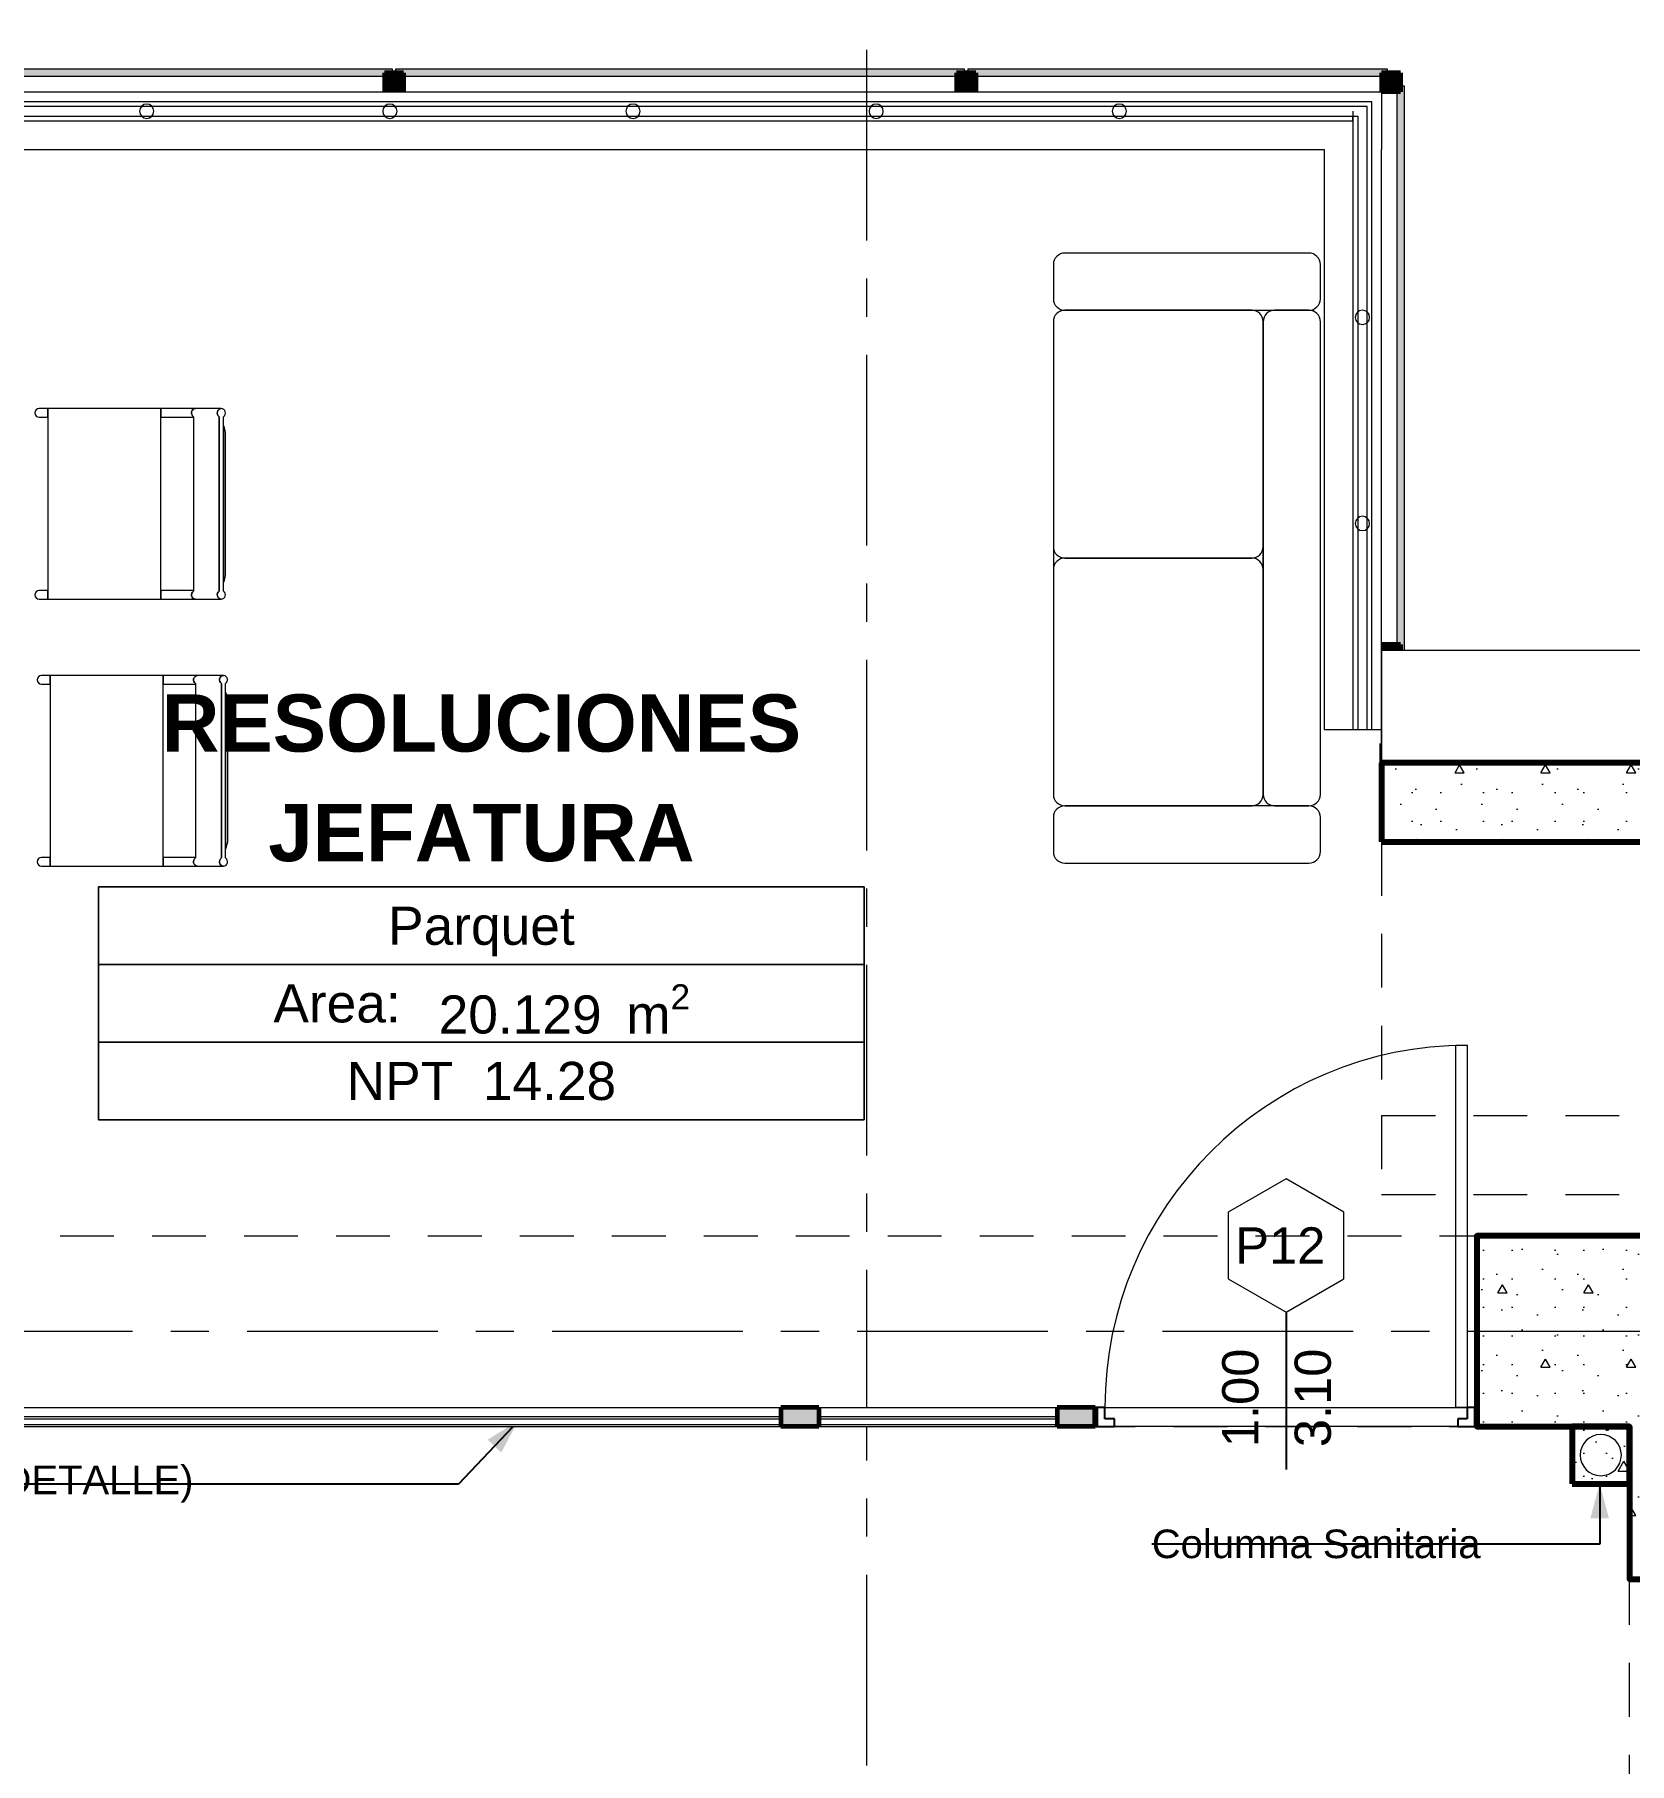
# Model space of a CAD drawing. Header units: inches. Extents: x -19 to 5698, y -728 to 92.
# Drawn here: x 296.389 to 300.57, y 38.516 to 43.051 of the extents above; entities that cross this region are included whole.
import ezdxf

# ---------------------------------------------------------------- set-up
doc = ezdxf.new("R2010")
doc.units = ezdxf.units.IN
doc.header["$MEASUREMENT"] = 0
doc.set_wipeout_variables(frame=1)
for name, pattern in [('Hidden Line', [0.195611, 0.141111, -0.0545]), ('Línea Oculta', [0.195611, 0.141111, -0.0545]), ('Punto & Raya', [0.65, 0.5, -0.075, 0, -0.075]), ('Wipeout_Contour', [1, 0, -1])]:
    doc.linetypes.add(name, pattern=pattern)
doc.layers.get('0').update_dxf_attribs({"color": 61})
for name, color, linetype in [('02 _ ARQ _ ALB _ Ejes Generales', 251, 'Continuous'), ('02 _ ARQ _ ALB _ Mobiliario', 7, 'Continuous'), ('02 _ ARQ _ ALB _ Muros Interiores', 7, 'Continuous'), ('02 _ ARQ _ ZON _ Espacio.3D', 7, 'Continuous'), ('08 _ STR _ EXT _ 06 Columnas', 7, 'Continuous'), ('08 _ STR _ EXT _ 07 Losa Aligerada', 7, 'Continuous'), ('08 _ STR _ EXT _ 08 Placas Inclinadas', 7, 'Continuous'), ('08 _ STR _ EXT _ 09 Vigas', 251, 'Continuous'), ('Acabado - Muros', 7, 'Continuous'), ('Estructura - 04 MURO', 7, 'Continuous'), ('Estructura - Carga', 7, 'Continuous'), ('Interior - Escaleras & Barandillas', 7, 'Continuous'), ('Marcador - Secciones', 7, 'Continuous'), ('MEP - HVAC', 7, 'Continuous'), ('Notas - Etiquetas', 7, 'Continuous')]:
    doc.layers.add(name, color=color, linetype=linetype)
doc.styles.add('Estilo_Generado_1', font='swisseb.ttf')
doc.styles.add('Estilo_Generado_4', font='swisse.ttf')
doc.styles.add('Estilo_Generado_7', font='swisse.ttf')
doc.dimstyles.new('Estilo_Generado__8', dxfattribs={"dimtxt": 0.18, "dimasz": 0.0912, "dimexe": 0.18, "dimexo": 0.0625, "dimgap": 0, "dimtad": 0, "dimtih": 1, "dimtoh": 1, "dimdec": 4, "dimzin": 0, "dimdsep": 46, "dimcen": 0.09, "dimadec": 0, "dimazin": 0, "dimtfac": 1, "dimtdec": 4, "dimtmove": 0, "dimatfit": 3, "dimldrblk": 'ARROWHEAD_5', "dimfxl": 1, "dimtolj": 1, "dimtzin": 0, "dimarcsym": 0})
pattern_1 = [(0, (277.50006, 1e-08), (0, 0.3897114), [0.024375, -0.200625]), (0, (277.61256, 0.19486), (0, 0.3897114), [0.024375, -0.200625]), (60, (277.50006, 1e-08), (-0.3375, 0.1948557), [0.024375, -0.200625]), (60, (277.72506, 1e-08), (-0.3375, 0.1948557), [0.024375, -0.200625]), (120, (277.52444, 1e-08), (0.3375, 0.1948557), [0.024375, -0.200625]), (120, (277.74944, 1e-08), (0.3375, 0.1948557), [0.024375, -0.200625]), (0, (277.50006, 0.0375), (0, 0.075), [0, -0.075, 0, -0.1125]), (45, (277.53756, 0.0375), (-0.05303301, 0.05303301), [0, -0.05625, 0, -0.09375])]
pattern_2 = [(0, (277.50006, 1e-08), (0, 0.030000001), [])]

# ---------------------------------------------------------------- blocks, each defined once
blk = doc.blocks.new('ARROWHEAD_5')
at = {"linetype": 'Continuous', "lineweight": 0}
blk.add_hatch(color=0, dxfattribs=at).paths.add_polyline_path([(-1, 0.2679), (0, 0), (-1, -0.2679)])
at = {"color": 0, "linetype": 'Continuous', "lineweight": 0}
blk.add_line((0, 0), (-1, 0), dxfattribs=at)

msp = doc.modelspace()

# ---------------------------------------------------------------- hatches: boundary and pattern name
at = {"layer": '08 _ STR _ EXT _ 06 Columnas', "linetype": 'Continuous', "lineweight": 9}
h = msp.add_hatch(dxfattribs=at)
h.set_pattern_fill('HORMIGÓN_EN_MASA_0002', style=0, pattern_type=2)
h.set_pattern_definition(pattern_1)
h.paths.add_polyline_path([(300.17, 39.4), (300.57, 39.4), (300.57, 39), (301.07, 39), (301.07, 39.75), (300.87, 39.75), (300.87, 39.9), (300.17, 39.9)])
at = {"layer": 'Acabado - Muros', "linetype": 'Continuous', "lineweight": 9}
for points in [[(297.3261, 42.961), (295.8361, 42.961), (295.8361, 42.941), (297.3261, 42.941)], [(298.8261, 42.961), (297.3361, 42.961), (297.3361, 42.941), (298.8261, 42.941)], [(299.9351, 42.961), (298.8361, 42.961), (298.8361, 42.941), (299.9351, 42.941)], [(299.9801, 42.916), (299.9601, 42.916), (299.9601, 41.436), (299.9801, 41.436)], [(299.9801, 41.416), (299.9601, 41.416), (299.9601, 41.1762), (299.9801, 41.1762)]]:
    msp.add_hatch(color=250, dxfattribs=at).paths.add_polyline_path(points)
at = {"layer": 'Acabado - Muros', "linetype": 'Continuous', "lineweight": 0}
for points in [[(297.3561, 42.901), (297.3561, 42.951), (297.3061, 42.951), (297.3061, 42.901)], [(298.8561, 42.901), (298.8561, 42.951), (298.8061, 42.951), (298.8061, 42.901)], [(299.9201, 42.901), (299.9701, 42.901), (299.9701, 42.951), (299.9201, 42.951)], [(299.9201, 42.901), (299.9701, 42.901), (299.9701, 42.951), (299.9201, 42.951)], [(299.9201, 41.451), (299.9201, 41.401), (299.9701, 41.401), (299.9701, 41.451)], [(299.9201, 41.1917), (299.9201, 41.14), (299.9701, 41.14), (299.9701, 41.1917)]]:
    msp.add_hatch(color=254, dxfattribs=at).paths.add_polyline_path(points)
at = {"layer": 'Estructura - Carga', "linetype": 'Continuous', "lineweight": 13}
h = msp.add_hatch(dxfattribs=at)
h.set_pattern_fill('HORMIGÓN_ARMADO_0002', color=251, style=0, pattern_type=2)
h.set_pattern_definition([(0, (277.50006, 1e-08), (0, 0.3117692), [0.03, -0.15]), (0, (277.59006, 0.1559), (0, 0.3117692), [0.03, -0.15]), (60, (277.50006, 1e-08), (-0.27, 0.1558846), [0.03, -0.15]), (60, (277.68006, 1e-08), (-0.27, 0.1558846), [0.03, -0.15]), (120, (277.53006, 1e-08), (0.27, 0.1558846), [0.03, -0.15]), (120, (277.71006, 1e-08), (0.27, 0.1558846), [0.03, -0.15]), (0, (277.50006, 0.03), (0, 0.06), [0, -0.06, 0, -0.09]), (45, (277.53006, 0.03), (-0.04242641, 0.04242641), [0, -0.045, 0, -0.075])])
h.paths.add_polyline_path([(300.42, 39.25), (300.57, 39.25), (300.57, 39.4), (300.42, 39.4)])

# ---------------------------------------------------------------- linework, layer by layer
at = {"layer": '02 _ ARQ _ ALB _ Ejes Generales', "color": 251, "linetype": 'Punto & Raya', "lineweight": 13, "true_color": 0x636466}
msp.add_line((283.3455, 39.65), (332.07, 39.65), dxfattribs=at)
at = {"layer": '02 _ ARQ _ ALB _ Mobiliario', "color": 175, "linetype": 'Continuous', "lineweight": 13}
for p, q in [((299.0597, 42.448), (299.0597, 42.358)), ((299.7297, 42.478), (299.0897, 42.478)), ((299.5797, 42.328), (299.0897, 42.328)), ((299.5797, 42.328), (299.0897, 42.328)), ((299.0897, 42.328), (299.7297, 42.328)), ((299.7297, 42.328), (299.6397, 42.328)), ((299.0597, 42.298), (299.0597, 41.708)), ((299.0597, 42.298), (299.0597, 41.058)), ((299.6097, 41.708), (299.6097, 42.298)), ((299.6097, 41.058), (299.6097, 42.298)), ((299.6097, 42.298), (299.6097, 41.058)), ((299.0897, 41.678), (299.5797, 41.678)), ((299.5797, 41.678), (299.0897, 41.678)), ((299.0597, 41.648), (299.0597, 41.058)), ((299.6097, 41.058), (299.6097, 41.648)), ((299.0597, 40.998), (299.0597, 40.908)), ((299.0897, 41.028), (299.5797, 41.028)), ((299.0897, 41.028), (299.5797, 41.028)), ((299.7297, 41.028), (299.0897, 41.028)), ((299.6397, 41.028), (299.7297, 41.028)), ((299.7597, 40.908), (299.7597, 40.998)), ((299.0897, 40.878), (299.7297, 40.878))]:
    msp.add_line(p, q, dxfattribs=at)
at = {"layer": '02 _ ARQ _ ALB _ Mobiliario', "color": 175, "linetype": 'Continuous', "lineweight": 13, "flags": 128}
for points in [[(296.4235, 42.0473), (296.4235, 42.0701), (296.4009, 42.0701, 1), (296.4009, 42.0473)], [(296.8103, 42.0701), (296.7196, 42.0701), (296.7196, 42.0473), (296.805, 42.0473), (296.805, 42.0489, -0.726065)], [(296.8728, 42.0489, -0.726065), (296.8781, 42.0701), (296.8103, 42.0701, 0.726065), (296.805, 42.0489), (296.805, 41.5913, 0.726065), (296.8103, 41.5701), (296.8781, 41.5701, -0.726065), (296.8728, 41.5913)], [(296.8835, 42.0489, 0.726065), (296.8781, 42.0701, 0.726065), (296.8728, 42.0489), (296.8728, 41.5913, 0.726065), (296.8781, 41.5701, 0.726065), (296.8835, 41.5913)], [(296.8835, 42.026), (296.8835, 41.6141, 0.111387), (296.8895, 41.6407), (296.8895, 41.9994, 0.111387)], [(296.4235, 41.5701), (296.4235, 41.5928), (296.4009, 41.5928, 1), (296.4009, 41.5701)], [(296.8103, 41.5701, -0.726065), (296.805, 41.5913), (296.805, 41.5928), (296.7196, 41.5928), (296.7196, 41.5701)], [(296.4292, 41.3474), (296.4292, 41.3701), (296.4065, 41.3701, 1), (296.4065, 41.3474)], [(296.816, 41.3701), (296.7253, 41.3701), (296.7253, 41.3474), (296.8106, 41.3474), (296.8106, 41.3489, -0.726065)], [(296.8784, 41.3489, -0.726065), (296.8838, 41.3701), (296.816, 41.3701, 0.726065), (296.8106, 41.3489), (296.8106, 40.8914, 0.726065), (296.816, 40.8701), (296.8838, 40.8701, -0.726065), (296.8784, 40.8914)], [(296.8892, 41.3489, 0.726065), (296.8838, 41.3701, 0.726065), (296.8784, 41.3489), (296.8784, 40.8914, 0.726065), (296.8838, 40.8701, 0.726065), (296.8892, 40.8914)], [(296.8892, 41.3261), (296.8892, 40.9142, 0.111387), (296.8952, 40.9408), (296.8952, 41.2995, 0.111387)], [(296.4292, 40.8701), (296.4292, 40.8929), (296.4065, 40.8929, 1), (296.4065, 40.8701)], [(296.816, 40.8701, -0.726065), (296.8106, 40.8914), (296.8106, 40.8929), (296.7253, 40.8929), (296.7253, 40.8701)]]:
    msp.add_lwpolyline(points, format="xyb", close=True, dxfattribs=at)
for points in [[(296.4235, 41.5701), (296.7196, 41.5701), (296.7196, 41.5928), (296.7196, 42.0473), (296.7196, 42.0701), (296.4235, 42.0701), (296.4235, 42.0473), (296.4235, 41.5928)], [(296.4292, 40.8701), (296.7253, 40.8701), (296.7253, 40.8929), (296.7253, 41.3474), (296.7253, 41.3701), (296.4292, 41.3701), (296.4292, 41.3474), (296.4292, 40.8929)]]:
    msp.add_lwpolyline(points, close=True, dxfattribs=at)
at = {"layer": '02 _ ARQ _ ALB _ Mobiliario', "color": 175, "linetype": 'Continuous', "lineweight": 13}
for centre, start, end in [((299.0897, 42.448), 90, 180), ((299.0897, 42.358), 180, 270), ((299.0897, 42.298), 90, 180), ((299.0897, 42.298), 90, 180), ((299.5797, 42.298), 0, 90), ((299.5797, 42.298), 0, 90), ((299.6397, 42.298), 90, 180), ((299.0897, 41.708), 180, 270), ((299.0897, 41.648), 90, 180), ((299.5797, 41.708), 270, 0), ((299.5797, 41.648), 0, 90), ((299.0897, 41.058), 180, 270), ((299.0897, 41.058), 180, 270), ((299.5797, 41.058), 270, 0), ((299.5797, 41.058), 270, 0), ((299.6397, 41.058), 180, 270), ((299.7297, 41.058), 270, 0), ((299.0897, 40.998), 90, 180), ((299.7297, 40.998), 0, 90), ((299.0897, 40.908), 180, 270), ((299.7297, 40.908), 270, 0)]:
    msp.add_arc(centre, 0.03, start, end, dxfattribs=at)
at = {"layer": '02 _ ARQ _ ALB _ Muros Interiores', "color": 165, "linetype": 'Continuous', "lineweight": 15}
for p, q in [((300.115, 39.45), (300.115, 40.4001)), ((300.115, 40.4001), (300.145, 40.4001)), ((300.145, 40.4001), (300.145, 39.45)), ((300.145, 39.45), (300.115, 39.45))]:
    msp.add_line(p, q, dxfattribs=at)
at = {"layer": '02 _ ARQ _ ALB _ Muros Interiores', "color": 152, "linetype": 'Continuous', "lineweight": 25}
msp.add_line((299.67, 39.7), (299.67, 39.2875), dxfattribs=at)
at = {"layer": '02 _ ARQ _ ALB _ Muros Interiores', "color": 7, "linetype": 'Continuous', "lineweight": 80}
for p, q in [((299.17, 39.4), (299.17, 39.45)), ((299.17, 39.4), (299.17, 39.45)), ((299.17, 39.4), (299.17, 39.45)), ((300.17, 39.4), (300.17, 39.45)), ((300.17, 39.4), (300.17, 39.45)), ((300.17, 39.4), (300.17, 39.45))]:
    msp.add_line(p, q, dxfattribs=at)
at = {"layer": '02 _ ARQ _ ALB _ Muros Interiores', "color": 165, "linetype": 'Continuous', "lineweight": 25}
for p, q in [((299.195, 39.45), (299.17, 39.45)), ((299.17, 39.45), (299.17, 39.4)), ((299.195, 39.42), (299.195, 39.45)), ((299.22, 39.42), (299.195, 39.42)), ((299.22, 39.4), (299.22, 39.42)), ((300.145, 39.42), (300.12, 39.42)), ((300.12, 39.42), (300.12, 39.4)), ((300.17, 39.45), (300.145, 39.45)), ((300.145, 39.45), (300.145, 39.42)), ((300.17, 39.4), (300.17, 39.45)), ((299.17, 39.4), (299.22, 39.4)), ((300.12, 39.4), (300.17, 39.4))]:
    msp.add_line(p, q, dxfattribs=at)
at = {"layer": '02 _ ARQ _ ALB _ Muros Interiores', "color": 251, "linetype": 'Continuous', "lineweight": 13, "flags": 128}
msp.add_lwpolyline([(299.67, 40.05), (299.5184, 39.9625), (299.5184, 39.7875), (299.67, 39.7), (299.8216, 39.7875), (299.8216, 39.9625)], close=True, dxfattribs=at)
at = {"layer": '02 _ ARQ _ ALB _ Muros Interiores', "color": 165, "linetype": 'Continuous', "lineweight": 15}
msp.add_arc((300.145, 39.45), 0.9501, 90, 180, dxfattribs=at)
at = {"layer": '02 _ ARQ _ ZON _ Espacio.3D', "color": 251, "linetype": 'Continuous', "lineweight": 13}
for p, q in [((298.564, 40.8154), (296.5562, 40.8154)), ((296.5562, 40.8154), (296.5562, 40.2047)), ((296.5562, 40.8154), (298.564, 40.8154)), ((296.5562, 40.6118), (296.5562, 40.8154)), ((298.564, 40.2047), (298.564, 40.8154)), ((298.564, 40.8154), (298.564, 40.6118)), ((298.564, 40.6118), (296.5562, 40.6118)), ((296.5562, 40.6118), (298.564, 40.6118)), ((296.5562, 40.4082), (296.5562, 40.6118)), ((298.564, 40.6118), (298.564, 40.4082)), ((298.564, 40.4082), (296.5562, 40.4082)), ((296.5562, 40.4082), (298.564, 40.4082)), ((296.5562, 40.2047), (296.5562, 40.4082)), ((298.564, 40.4082), (298.564, 40.2047)), ((296.5562, 40.2047), (298.564, 40.2047)), ((298.564, 40.2047), (296.5562, 40.2047))]:
    msp.add_line(p, q, dxfattribs=at)
at = {"layer": '02 _ ARQ _ ZON _ Espacio.3D', "color": 254, "linetype": 'Continuous', "lineweight": 0, "flags": 128}
msp.add_lwpolyline([(293.7699, 39.9), (294.4699, 39.9), (294.4699, 39.45), (300.17, 39.45), (300.17, 39.9), (300.87, 39.9), (300.87, 40.9334), (299.9201, 40.9334), (299.9201, 42.9), (294.7201, 42.9), (294.7201, 40.9334), (293.7699, 40.9334)], close=True, dxfattribs=at)
msp.add_lwpolyline([(287.57, 29.75), (293.57, 29.75), (293.57, 31.0002), (294.07, 31.0001), (294.07, 30.2), (294.47, 30.1999), (294.47, 29.75), (300.5701, 29.75), (300.57, 30.8002), (301.07, 30.8001), (301.07, 30.2), (301.67, 30.1999), (301.67, 29.75), (304.6701, 29.75), (304.6701, 39.7505), (301.07, 39.7505), (301.07, 39), (300.57, 39), (300.57, 39.4), (294.07, 39.4), (294.0699, 39), (293.5699, 39), (293.5698, 39.7505), (288.7701, 39.7505)], dxfattribs=at)
at = {"layer": '08 _ STR _ EXT _ 06 Columnas', "color": 7, "linetype": 'Continuous', "lineweight": 80, "flags": 128}
msp.add_lwpolyline([(300.87, 39.9), (300.17, 39.9), (300.17, 39.4), (300.57, 39.4), (300.57, 39), (301.07, 39), (301.07, 39.75)], dxfattribs=at)
at = {"layer": '08 _ STR _ EXT _ 07 Losa Aligerada', "color": 7, "linetype": 'Continuous', "lineweight": 18, "flags": 128}
msp.add_lwpolyline([(316.0529, 40.9), (311.4324, 40.9), (311.4324, 39.9), (300.87, 39.9), (300.87, 41.4352), (299.9201, 41.4352), (299.9201, 42.9), (294.7201, 42.9), (294.7201, 41.4352), (293.7699, 41.4352), (293.7699, 39.9), (288.7701, 39.9), (288.7701, 41.1), (285.3701, 41.1), (285.3701, 37.7), (286.57, 37.7), (286.57, 33.9), (285.67, 33.9), (285.67, 21.2663)], dxfattribs=at)
at = {"layer": '08 _ STR _ EXT _ 08 Placas Inclinadas', "color": 7, "linetype": 'Continuous', "lineweight": 80}
msp.add_line((299.9201, 40.9334), (300.87, 40.9334), dxfattribs=at)
at = {"layer": '08 _ STR _ EXT _ 08 Placas Inclinadas', "color": 251, "linetype": 'Línea Oculta', "lineweight": 13}
msp.add_line((299.9201, 40.216), (300.87, 40.216), dxfattribs=at)
at = {"layer": '08 _ STR _ EXT _ 08 Placas Inclinadas', "color": 251, "linetype": 'Línea Oculta', "lineweight": 13, "flags": 128}
for points in [[(299.9201, 40.9334), (299.9201, 40.216)], [(299.9201, 40.216), (299.9201, 40.009)], [(299.9201, 40.009), (300.87, 40.009)]]:
    msp.add_lwpolyline(points, dxfattribs=at)
at = {"layer": '08 _ STR _ EXT _ 09 Vigas', "color": 251, "linetype": 'Hidden Line', "lineweight": 13, "true_color": 0x636466}
for p, q in [((286.57, 39.9), (329.07, 39.9)), ((294.07, 39.4), (300.57, 39.4)), ((300.57, 30.2), (300.57, 39.4))]:
    msp.add_line(p, q, dxfattribs=at)
at = {"layer": 'Acabado - Muros', "color": 7, "linetype": 'Continuous', "lineweight": 60}
for p, q in [((297.3561, 42.951), (297.3061, 42.951)), ((297.3061, 42.951), (297.3061, 42.901)), ((297.3561, 42.951), (297.3561, 42.901)), ((298.8561, 42.951), (298.8061, 42.951)), ((298.8061, 42.951), (298.8061, 42.901)), ((298.8561, 42.951), (298.8561, 42.901)), ((299.9201, 42.951), (299.9201, 42.901)), ((299.9701, 42.951), (299.9201, 42.951)), ((299.9201, 42.951), (299.9201, 42.901)), ((299.9701, 42.951), (299.9201, 42.951)), ((299.9701, 42.951), (299.9701, 42.901)), ((299.9701, 42.951), (299.9701, 42.901)), ((297.3561, 42.901), (297.3061, 42.901)), ((298.8561, 42.901), (298.8061, 42.901)), ((299.9701, 42.901), (299.9201, 42.901)), ((299.9701, 42.901), (299.9201, 42.901)), ((299.9201, 41.451), (299.9201, 41.401)), ((299.9701, 41.451), (299.9201, 41.451)), ((299.9701, 41.451), (299.9701, 41.401)), ((299.9701, 41.401), (299.9201, 41.401)), ((299.9201, 41.1917), (299.9201, 41.14)), ((299.9701, 41.1917), (299.9201, 41.1917)), ((299.9701, 41.1917), (299.9701, 41.14)), ((299.9701, 41.14), (299.9201, 41.14)), ((299.1696, 39.45), (299.1696, 39.4))]:
    msp.add_line(p, q, dxfattribs=at)
at = {"layer": 'Acabado - Muros', "color": 7, "linetype": 'Continuous', "lineweight": 13, "flags": 128}
for points in [[(297.3261, 42.961), (297.3261, 42.941), (295.8361, 42.941), (295.8361, 42.961)], [(298.8261, 42.961), (298.8261, 42.941), (297.3361, 42.941), (297.3361, 42.961)], [(299.9351, 42.961), (299.9351, 42.941), (298.8361, 42.941), (298.8361, 42.961)], [(299.9801, 42.916), (299.9601, 42.916), (299.9601, 41.436), (299.9801, 41.436)], [(299.9801, 41.416), (299.9601, 41.416), (299.9601, 41.1762), (299.9801, 41.1762)]]:
    msp.add_lwpolyline(points, close=True, dxfattribs=at)
at = {"layer": 'Estructura - Carga', "color": 7, "linetype": 'Continuous', "lineweight": 80, "flags": 128}
msp.add_lwpolyline([(300.42, 39.25), (300.57, 39.25), (300.57, 39.4), (300.42, 39.4)], close=True, dxfattribs=at)
at = {"layer": 'MEP - HVAC', "color": 7, "linetype": 'Continuous', "lineweight": 13, "flags": 128}
msp.add_lwpolyline([(300.495, 39.379, 1), (300.495, 39.271, 1)], format="xyb", close=True, dxfattribs=at)

# ---------------------------------------------------------------- texts
at = {"layer": '02 _ ARQ _ ALB _ Muros Interiores', "color": 5, "lineweight": 25, "insert": (299.5367, 39.8275), "char_height": 0.095, "attachment_point": 7, "style": 'Estilo_Generado_4'}
msp.add_mtext('\\A1;{\\pql;\\pt0;\\fSwis721 Ex BT|b0|i0|c0|p34;P12\\fSwis721 Ex BT|b0|i0|c0|p34;\\fSwis721 Ex BT|b0|i0|c0|p34;\\fSwis721 Ex BT|b0|i0|c0|p34;}', dxfattribs=at)
at = {"layer": '02 _ ARQ _ ALB _ Muros Interiores', "color": 5, "lineweight": 25, "char_height": 0.095, "attachment_point": 7, "rotation": 90, "style": 'Estilo_Generado_4'}
for s, insert in [('\\A1;{\\pql;\\pt0;\\fSwis721 Ex BT|b0|i0|c0|p34;1.00\\fSwis721 Ex BT|b0|i0|c0|p34;\\A1{\\H.66x;\\S^  ;}\\fSwis721 Ex BT|b0|i0|c0|p34;\\fSwis721 Ex BT|b0|i0|c0|p34;}', (299.625, 39.346)), ('\\A1;{\\pql;\\pt0;\\fSwis721 Ex BT|b0|i0|c0|p34;3.10\\fSwis721 Ex BT|b0|i0|c0|p34;\\A1{\\H.66x;\\S^  ;}\\fSwis721 Ex BT|b0|i0|c0|p34;\\fSwis721 Ex BT|b0|i0|c0|p34;}', (299.815, 39.346))]:
    msp.add_mtext(s, dxfattribs=dict(at, insert=insert))
at = {"layer": '02 _ ARQ _ ZON _ Espacio.3D', "color": 251, "lineweight": 25, "attachment_point": 2}
for s, insert, char_height, style in [('\\A1;{\\pqc;\\pt0;\\fSwis721 Ex BT|b1|i0|c0|p34;RESOLUCIONES}', (297.5601, 41.3203), 0.15, 'Estilo_Generado_1'), ('\\A1;{\\pqc;\\pt0;\\fSwis721 Ex BT|b1|i0|c0|p34;JEFATURA}', (297.5601, 41.0329), 0.15, 'Estilo_Generado_1'), ('\\A1;{\\pqc;\\pt0;\\fSwis721 Ex BT|b0|i0|c238|p34;Parquet}', (297.5601, 40.7636), 0.1, 'Estilo_Generado_7'), ('\\A1;{\\pqc;\\pt0;\\fSwis721 Ex BT|b0|i0|c238|p34;Area: }', (297.1816, 40.56), 0.1, 'Estilo_Generado_7'), ('\\A1;{\\pqc;\\pt0,0.3;\\fSwis721 Ex BT|b0|i0|c238|p34;20.129\\fSwis721 Ex BT|b0|i0|c238|p34;\\A1{\\H.66x;\\S^  ;}\\fSwis721 Ex BT|b0|i0|c238|p34; m\\fSwis721 Ex BT|b0|i0|c238|p34;\\A1{\\H.66x;\\S2^  ;}}', (297.7777, 40.56), 0.1, 'Estilo_Generado_7'), ('\\A1;{\\pqc;\\pt0;\\fSwis721 Ex BT|b0|i0|c238|p34;NPT  14.28}', (297.5601, 40.3565), 0.1, 'Estilo_Generado_7')]:
    msp.add_mtext(s, dxfattribs=dict(at, insert=insert, char_height=char_height, style=style))
at = {"layer": 'Notas - Etiquetas', "color": 171, "linetype": 'Continuous', "lineweight": 13, "insert": (295.0297, 39.2487), "char_height": 0.075, "attachment_point": 4, "rotation": 359.9999, "style": 'Estilo_Generado_4'}
msp.add_mtext('\\A1;{\\pql;\\fSwis721 Ex BT|b0|i0|c0|p34;TABIQUERIA FIJA 2 (VER DETALLE)\\fSwis721 Ex BT|b0|i0|c0|p34; }', dxfattribs=at)
at = {"layer": 'Notas - Etiquetas', "color": 5, "linetype": 'Continuous', "lineweight": 35, "insert": (299.3178, 39.0917), "char_height": 0.075, "attachment_point": 4, "style": 'Estilo_Generado_4'}
msp.add_mtext('\\A1;{\\pql;\\fSwis721 Ex BT|b0|i0|c0|p34;Columna Sanitaria}', dxfattribs=at)

# ---------------------------------------------------------------- leaders
at = {"layer": 'Notas - Etiquetas', "color": 144, "linetype": 'Continuous', "lineweight": 13, "annotation_type": 0, "has_hookline": 1, "hookline_direction": 1, "text_width": 1.9482, "horizontal_direction": (1, -1e-06, 0)}
msp.add_leader([(297.6569, 39.415), (297.4998, 39.2487), (295.0297, 39.2487)], dimstyle='Estilo_Generado__8', dxfattribs=at)
at = {"layer": 'Notas - Etiquetas', "color": 144, "linetype": 'Continuous', "lineweight": 13, "annotation_type": 0, "has_hookline": 1, "hookline_direction": 1, "text_width": 1.0171}
msp.add_leader([(300.4921, 39.25), (300.4921, 39.0917), (299.3178, 39.0917)], dimstyle='Estilo_Generado__8', dxfattribs=at)

# ---------------------------------------------------------------- next in the draw order: wipeouts: each hides what was drawn before it
at = {"color": 254, "linetype": 'Wipeout_Contour', "lineweight": 0, "ltscale": 9742.083025}
msp.add_wipeout([(301.07, 41.4352), (299.9201, 41.4352), (299.9201, 41.1405), (301.0287, 41.1405)], dxfattribs=at).dxf.layer = '08 _ STR _ EXT _ 08 Placas Inclinadas'
at = {"color": 254, "linetype": 'Wipeout_Contour', "lineweight": 0, "ltscale": 14592.472749}
msp.add_wipeout([(296.195, 39.45), (296.195, 39.433), (296.2115, 39.433), (296.2115, 39.4), (298.345, 39.4), (298.345, 39.45)], dxfattribs=at).dxf.layer = 'Acabado - Muros'
at = {"color": 254, "linetype": 'Wipeout_Contour', "lineweight": 0, "ltscale": 7304.261188}
msp.add_wipeout([(299.7701, 42.75), (299.9201, 42.75), (299.9201, 42.9)], dxfattribs=at).dxf.layer = 'Estructura - 04 MURO'

# ---------------------------------------------------------------- next in the draw order: hatches: boundary and pattern name
at = {"layer": '08 _ STR _ EXT _ 08 Placas Inclinadas', "linetype": 'Continuous', "lineweight": 9}
h = msp.add_hatch(dxfattribs=at)
h.set_pattern_fill('HORMIGÓN_EN_MASA_0002', color=250, style=0, pattern_type=2)
h.set_pattern_definition(pattern_1)
h.paths.add_polyline_path([(300.87, 41.1405), (299.9201, 41.1405), (299.9201, 40.9334), (300.87, 40.9334)])

# ---------------------------------------------------------------- next in the draw order: linework, layer by layer
at = {"layer": '08 _ STR _ EXT _ 08 Placas Inclinadas', "color": 7, "linetype": 'Continuous', "lineweight": 80}
msp.add_line((300.87, 41.1405), (299.9201, 41.1405), dxfattribs=at)
at = {"layer": '08 _ STR _ EXT _ 08 Placas Inclinadas', "color": 7, "linetype": 'Continuous', "lineweight": 13, "flags": 128}
for points in [[(301.07, 41.4352), (299.9201, 41.4352)], [(299.9201, 41.4352), (299.9201, 41.1405)]]:
    msp.add_lwpolyline(points, dxfattribs=at)
at = {"layer": '08 _ STR _ EXT _ 08 Placas Inclinadas', "color": 7, "linetype": 'Continuous', "lineweight": 80, "flags": 128}
msp.add_lwpolyline([(299.9201, 41.1405), (299.9201, 40.9334)], dxfattribs=at)
at = {"layer": 'Acabado - Muros', "color": 251, "linetype": 'Continuous', "lineweight": 13, "flags": 128}
for points in [[(294.5699, 39.45), (296.195, 39.45), (298.345, 39.45)], [(296.2115, 39.4), (298.345, 39.4)]]:
    msp.add_lwpolyline(points, dxfattribs=at)

# ---------------------------------------------------------------- next in the draw order: wipeouts: each hides what was drawn before it
at = {"color": 254, "linetype": 'Wipeout_Contour', "lineweight": 0, "ltscale": 9729.49653}
msp.add_wipeout([(299.7701, 42.9), (294.8701, 42.9), (294.8701, 42.75), (299.7701, 42.75)], dxfattribs=at).dxf.layer = 'Estructura - 04 MURO'

# ---------------------------------------------------------------- next in the draw order: linework, layer by layer
at = {"layer": 'Interior - Escaleras & Barandillas', "color": 161, "linetype": 'Continuous', "lineweight": 13, "flags": 128}
for points in [[(296.6826, 42.8313, 1), (296.6826, 42.8688, 1)], [(297.3201, 42.8313, 1), (297.3201, 42.8688, 1)], [(297.9576, 42.8313, 1), (297.9576, 42.8688, 1)], [(298.5951, 42.8313, 1), (298.5951, 42.8688, 1)], [(299.2326, 42.8313, 1), (299.2326, 42.8688, 1)]]:
    msp.add_lwpolyline(points, format="xyb", close=True, dxfattribs=at)
at = {"layer": 'Marcador - Secciones', "color": 251, "linetype": 'Punto & Raya', "lineweight": 13, "true_color": 0x636466}
msp.add_line((298.5701, 46.2111), (298.5701, 0.8878), dxfattribs=at)

# ---------------------------------------------------------------- next in the draw order: wipeouts: each hides what was drawn before it
at = {"color": 254, "linetype": 'Wipeout_Contour', "lineweight": 0, "ltscale": 9729.098734}
msp.add_wipeout([(298.345, 39.405), (298.345, 39.425), (296.2115, 39.425), (296.2115, 39.405)], dxfattribs=at).dxf.layer = 'Acabado - Muros'
at = {"color": 254, "linetype": 'Wipeout_Contour', "lineweight": 0, "ltscale": 7305.131283}
msp.add_wipeout([(299.7701, 42.9), (299.7701, 42.75), (299.9201, 42.9)], dxfattribs=at).dxf.layer = 'Estructura - 04 MURO'

# ---------------------------------------------------------------- next in the draw order: hatches: boundary and pattern name
at = {"layer": 'Acabado - Muros', "linetype": 'Continuous', "lineweight": 0}
h = msp.add_hatch(dxfattribs=at)
h.set_pattern_fill('CONTRACHAPADO_0002', color=254, style=0, pattern_type=2)
h.set_pattern_definition(pattern_2)
h.paths.add_polyline_path([(298.345, 39.405), (298.345, 39.425), (296.2115, 39.425), (296.2115, 39.405)])

# ---------------------------------------------------------------- next in the draw order: linework, layer by layer
at = {"layer": 'Acabado - Muros', "color": 7, "linetype": 'Continuous', "lineweight": 60}
msp.add_line((298.345, 39.45), (298.345, 39.4), dxfattribs=at)
at = {"layer": 'Acabado - Muros', "color": 7, "linetype": 'Continuous', "lineweight": 13, "flags": 128}
msp.add_lwpolyline([(298.345, 39.405), (298.345, 39.425), (296.2115, 39.425), (296.2115, 39.405)], close=True, dxfattribs=at)
at = {"layer": 'Estructura - 04 MURO', "color": 7, "linetype": 'Continuous', "lineweight": 13, "flags": 128}
for points in [[(299.9201, 42.9), (294.8701, 42.9)], [(299.9201, 42.9), (299.9201, 42.75)], [(294.8701, 42.75), (299.7701, 42.75)]]:
    msp.add_lwpolyline(points, dxfattribs=at)
at = {"layer": 'Interior - Escaleras & Barandillas', "color": 161, "linetype": 'Continuous', "lineweight": 13}
for p, q in [((299.8826, 42.8625), (294.7576, 42.8625)), ((299.8826, 42.8625), (294.7576, 42.8625)), ((299.8826, 42.8625), (294.7576, 42.8625)), ((299.8076, 42.875), (294.7826, 42.875)), ((299.8201, 42.875), (299.8076, 42.875)), ((299.8451, 42.875), (299.8201, 42.875)), ((299.8951, 42.875), (299.8451, 42.875)), ((299.8951, 42.85), (299.8951, 42.875)), ((294.7826, 42.8375), (299.8576, 42.8375)), ((294.7826, 42.8375), (299.8576, 42.8375)), ((294.7826, 42.8375), (299.8576, 42.8375)), ((294.7826, 42.825), (299.8076, 42.825)), ((299.8076, 42.825), (299.8201, 42.825)), ((299.8201, 42.825), (299.8451, 42.825)), ((299.8451, 42.85), (299.8451, 42.8375)), ((299.8451, 42.825), (299.8451, 42.8375)), ((299.8951, 42.8375), (299.8951, 42.85))]:
    msp.add_line(p, q, dxfattribs=at)

# ---------------------------------------------------------------- next in the draw order: wipeouts: each hides what was drawn before it
at = {"color": 254, "linetype": 'Wipeout_Contour', "lineweight": 0, "ltscale": 9735.014907}
msp.add_wipeout([(298.445, 39.4), (299.0696, 39.4), (299.0696, 39.45), (298.445, 39.45)], dxfattribs=at).dxf.layer = 'Acabado - Muros'

# ---------------------------------------------------------------- next in the draw order: linework, layer by layer
at = {"layer": 'Acabado - Muros', "color": 7, "linetype": 'Continuous', "lineweight": 60}
for p, q in [((298.445, 39.45), (298.345, 39.45)), ((299.1696, 39.45), (299.0696, 39.45))]:
    msp.add_line(p, q, dxfattribs=at)
at = {"layer": 'Acabado - Muros', "color": 251, "linetype": 'Continuous', "lineweight": 13, "flags": 128}
for points in [[(298.445, 39.45), (299.0696, 39.45)], [(298.445, 39.4), (299.0696, 39.4)]]:
    msp.add_lwpolyline(points, dxfattribs=at)

# ---------------------------------------------------------------- next in the draw order: wipeouts: each hides what was drawn before it
at = {"color": 254, "linetype": 'Wipeout_Contour', "lineweight": 0, "ltscale": 9739.537225}
msp.add_wipeout([(299.7701, 42.75), (299.7701, 41.2282), (299.9201, 41.2282), (299.9201, 42.75)], dxfattribs=at).dxf.layer = 'Estructura - 04 MURO'

# ---------------------------------------------------------------- next in the draw order: linework, layer by layer
at = {"layer": '02 _ ARQ _ ALB _ Mobiliario', "color": 175, "linetype": 'Continuous', "lineweight": 13}
for p, q in [((299.7597, 42.358), (299.7597, 42.448)), ((299.7597, 41.058), (299.7597, 42.298))]:
    msp.add_line(p, q, dxfattribs=at)
for centre, start, end in [((299.7297, 42.448), 0, 90), ((299.7297, 42.358), 270, 0), ((299.7297, 42.298), 0, 90)]:
    msp.add_arc(centre, 0.03, start, end, dxfattribs=at)
at = {"layer": 'Estructura - 04 MURO', "color": 7, "linetype": 'Continuous', "lineweight": 13, "flags": 128}
for points in [[(299.7701, 42.75), (299.7701, 41.2282)], [(299.9201, 41.2282), (299.9201, 42.75)], [(299.7701, 41.2282), (299.9201, 41.2282)]]:
    msp.add_lwpolyline(points, dxfattribs=at)
at = {"layer": 'Interior - Escaleras & Barandillas', "color": 161, "linetype": 'Continuous', "lineweight": 13}
for p, q in [((299.8826, 41.2282), (299.8826, 42.8625)), ((299.8826, 41.2282), (299.8826, 42.8625)), ((299.8826, 41.2282), (299.8826, 42.8625)), ((299.8451, 42.8375), (299.8451, 41.2282)), ((299.8576, 42.8375), (299.8576, 41.2282)), ((299.8576, 42.8375), (299.8576, 41.2282)), ((299.8576, 42.8375), (299.8576, 41.2282)), ((299.8951, 41.2282), (299.8951, 42.8375)), ((299.8451, 41.2282), (299.8951, 41.2282)), ((299.8576, 41.2282), (299.8826, 41.2282)), ((299.8576, 41.2282), (299.8826, 41.2282)), ((299.8576, 41.2282), (299.8826, 41.2282))]:
    msp.add_line(p, q, dxfattribs=at)
at = {"layer": 'Interior - Escaleras & Barandillas', "color": 161, "linetype": 'Continuous', "lineweight": 13, "flags": 128}
for points in [[(299.8513, 42.3094, 1), (299.8888, 42.3094, 1)], [(299.8513, 41.7688, 1), (299.8888, 41.7688, 1)]]:
    msp.add_lwpolyline(points, format="xyb", close=True, dxfattribs=at)

# ---------------------------------------------------------------- next in the draw order: wipeouts: each hides what was drawn before it
at = {"color": 254, "linetype": 'Wipeout_Contour', "lineweight": 0, "ltscale": 9735.014259}
msp.add_wipeout([(299.0696, 39.405), (299.0696, 39.425), (298.445, 39.425), (298.445, 39.405)], dxfattribs=at).dxf.layer = 'Acabado - Muros'

# ---------------------------------------------------------------- next in the draw order: hatches: boundary and pattern name
at = {"layer": 'Acabado - Muros', "linetype": 'Continuous', "lineweight": 0}
for points in [[(298.445, 39.45), (298.345, 39.45), (298.345, 39.4), (298.445, 39.4)], [(299.0696, 39.4), (299.1696, 39.4), (299.1696, 39.45), (299.0696, 39.45)]]:
    msp.add_hatch(color=254, dxfattribs=at).paths.add_polyline_path(points)
h = msp.add_hatch(dxfattribs=at)
h.set_pattern_fill('CONTRACHAPADO_0002', color=254, style=0, pattern_type=2)
h.set_pattern_definition(pattern_2)
h.paths.add_polyline_path([(299.0696, 39.405), (299.0696, 39.425), (298.445, 39.425), (298.445, 39.405)])

# ---------------------------------------------------------------- next in the draw order: linework, layer by layer
at = {"layer": 'Acabado - Muros', "color": 7, "linetype": 'Continuous', "lineweight": 60}
for p, q in [((298.445, 39.45), (298.445, 39.4)), ((299.0696, 39.45), (299.0696, 39.4)), ((298.445, 39.4), (298.345, 39.4)), ((299.1696, 39.4), (299.0696, 39.4))]:
    msp.add_line(p, q, dxfattribs=at)
at = {"layer": 'Acabado - Muros', "color": 7, "linetype": 'Continuous', "lineweight": 13, "flags": 128}
msp.add_lwpolyline([(299.0696, 39.405), (299.0696, 39.425), (298.445, 39.425), (298.445, 39.405)], close=True, dxfattribs=at)

doc.saveas('drawing.dxf')
